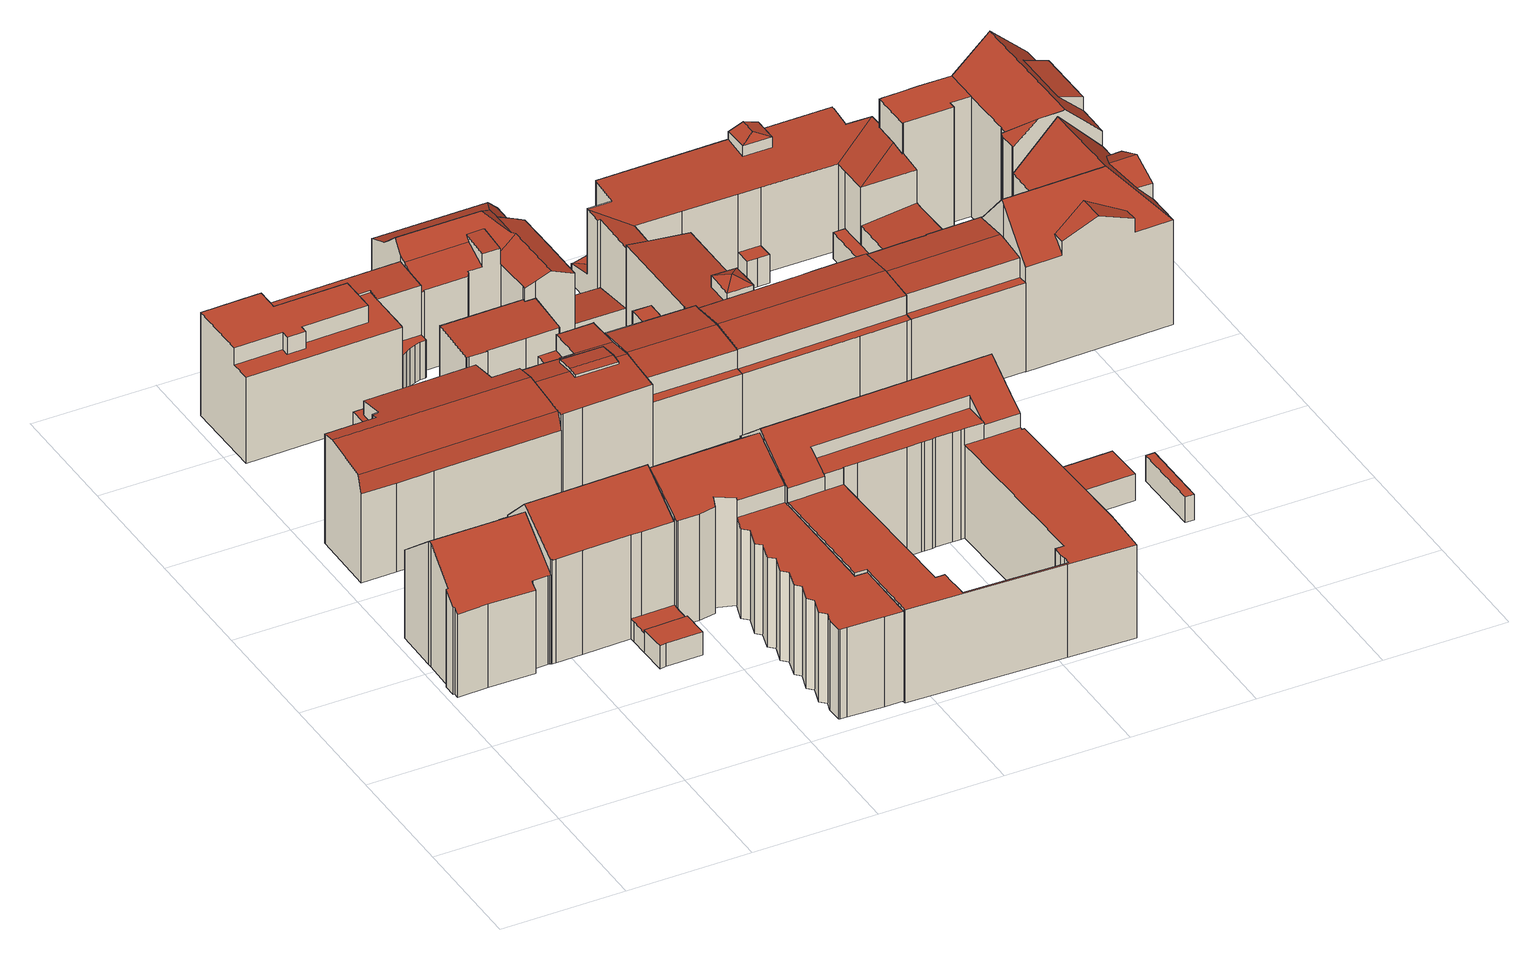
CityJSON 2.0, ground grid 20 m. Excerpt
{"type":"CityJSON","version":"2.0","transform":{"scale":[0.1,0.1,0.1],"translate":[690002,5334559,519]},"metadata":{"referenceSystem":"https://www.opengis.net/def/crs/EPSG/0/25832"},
"CityObjects":{
"building1":{"type":"Building","attributes":{"Gemeindeschluessel":"09162000","HoeheDach":"540.930","HoeheGrund":"519.649","Methode":"2000","NiedrigsteTraufeDesGebaeudes":"533.771","Geometrietyp2DReferenz":"3000","function":"31001_1000","roofType":"3100","measuredHeight":21.28,"storeysAboveGround":5},"geometry":[{"type":"MultiSurface","lod":"2","boundaries":[[[0,1,2,3]],[[4,5,6,7,8,9,10,11,12,13,2,1,14,15,16]],[[17,15,14,18]],[[19,20,21,22]],[[5,23,24,25,6]],[[26,27,28,29]],[[30,9,8,31]],[[4,32,23,5]],[[33,12,11,34]],[[6,25,35,21,20,28,27,7]],[[36,16,15,17]],[[37,35,25,24]],[[26,31,8,7,27]],[[34,11,10,38]],[[29,28,20,19]],[[38,10,9,30]],[[32,36,17,18,0,3,39,33,34,38,30,31,26,29,19,22,37,24,23]],[[3,2,13,39]],[[39,13,12,33]],[[22,21,35,37]],[[32,4,16,36]],[[18,14,1,0]]],"semantics":{"surfaces":[{"type":"WallSurface"},{"type":"RoofSurface"},{"type":"GroundSurface"}],"values":[0,1,0,0,0,0,0,0,0,1,0,0,0,0,0,0,2,0,0,0,0,0]}}]},
"building2":{"type":"Building","attributes":{"Gemeindeschluessel":"09162000","HoeheDach":"542.230","HoeheGrund":"519.504","Methode":"2000","NiedrigsteTraufeDesGebaeudes":"534.557","Geometrietyp2DReferenz":"3000","function":"31001_9998","roofType":"3100","measuredHeight":22.73,"storeysAboveGround":5},"geometry":[{"type":"MultiSurface","lod":"2","boundaries":[[[40,41,42,43]],[[44,45,46,47]],[[48,49,50,51,52,53,54]],[[55,56,57,58]],[[59,60,61,62]],[[53,63,64,65,57,56,66,67,61,60,68,54]],[[69,66,56,55]],[[70,71,50,49]],[[43,42,45,44]],[[72,73,74,75]],[[76,68,60,59]],[[77,67,66,69]],[[58,57,65,78]],[[47,46,73,72]],[[48,76,59,62,77,69,55,58,78,79,40,43,44,47,72,75,70,49]],[[48,54,68,76]],[[62,61,67,77]],[[40,79,64,63,80,81,41]],[[53,52,80,63]],[[78,65,64,79]],[[75,74,71,70]],[[50,71,74,73,46,45,42,41,81,51]],[[51,81,80,52]]],"semantics":{"surfaces":[{"type":"WallSurface"},{"type":"RoofSurface"},{"type":"GroundSurface"}],"values":[0,0,0,0,0,1,0,0,0,0,0,0,0,0,2,0,0,0,0,0,0,1,1]}}]},
"building3":{"type":"Building","attributes":{"name":"Berufsfachschulen","Gemeindeschluessel":"09162000","HoeheDach":"538.530","HoeheGrund":"519.577","Methode":"2000","NiedrigsteTraufeDesGebaeudes":"534.708","Geometrietyp2DReferenz":"3000","function":"31001_1000","roofType":"3100","measuredHeight":18.95,"storeysAboveGround":6},"geometry":[{"type":"MultiSurface","lod":"2","boundaries":[[[82,83,84,85]],[[86,87,88,89]],[[90,91,92,93,94,95]],[[96,97,98,99]],[[89,88,100,101]],[[102,103,104,105]],[[82,99,98,106,107,83]],[[108,109,95,94,100,88,87,104,103,110,84,83,107]],[[90,95,109,111]],[[101,100,94,93]],[[97,112,113,114,106,98]],[[114,108,107,106]],[[115,110,103,102]],[[116,105,104,87,86,117]],[[86,89,101,93,92,117]],[[118,113,112,119]],[[82,85,115,102,105,116,91,90,111,118,119,96,99]],[[118,111,109,108,114,113]],[[85,84,110,115]],[[116,117,92,91]],[[119,112,97,96]]],"semantics":{"surfaces":[{"type":"WallSurface"},{"type":"RoofSurface"},{"type":"GroundSurface"}],"values":[0,0,0,0,0,0,0,1,0,0,1,1,0,0,1,0,2,0,0,0,0]}}]},
"building4":{"type":"Building","attributes":{"Gemeindeschluessel":"09162000","HoeheDach":"523.549","HoeheGrund":"519.620","Methode":"2000","NiedrigsteTraufeDesGebaeudes":"522.950","Geometrietyp2DReferenz":"3000","function":"31001_2000","roofType":"1000","measuredHeight":3.93,"storeysAboveGround":1},"geometry":[{"type":"MultiSurface","lod":"2","boundaries":[[[120,121,122,123]],[[124,125,126,127,128]],[[122,121,129,130,125]],[[131,132,133,134]],[[135,129,121,120]],[[136,137,138,130,129,135]],[[126,125,130,138]],[[136,135,120,123,124,128,139,131,134]],[[139,140,132,131]],[[123,122,125,124]],[[127,126,138,137,133,132,140]],[[128,127,140,139]],[[134,133,137,136]]],"semantics":{"surfaces":[{"type":"WallSurface"},{"type":"RoofSurface"},{"type":"GroundSurface"}],"values":[0,0,1,0,0,0,0,2,0,0,1,0,0]}}]},
"building5":{"type":"Building","attributes":{"Gemeindeschluessel":"09162000","HoeheDach":"537.160","HoeheGrund":"519.582","Methode":"2000","NiedrigsteTraufeDesGebaeudes":"525.953","Geometrietyp2DReferenz":"3000","function":"31001_1000","roofType":"1000","measuredHeight":17.58,"storeysAboveGround":6},"geometry":[{"type":"MultiSurface","lod":"2","boundaries":[[[141,142,143,144,145,146]],[[147,148,149,150]],[[151,152,153,154]],[[155,156,157,158]],[[159,144,143,160,147,150,161,162,163,164,165,166,167,168]],[[169,160,143,142]],[[170,171,172,173,168]],[[174,175,176,177,178,179]],[[180,181,152,151]],[[182,183,184,185,186]],[[187,188,189,190]],[[191,192,193,189]],[[148,169,142,141,178,177,182,186,171,170,194,195,196,197,198,199,200,149]],[[197,164,163,198]],[[154,153,156,155]],[[196,165,164,197]],[[145,201,187,190,180,151,154,155,158,174,179,146]],[[185,184,192,191]],[[158,157,175,174]],[[170,168,167,194]],[[145,144,159,201]],[[200,161,150,149]],[[190,189,193,181,180]],[[201,202,188,187]],[[172,185,191,189,188,202,173]],[[177,176,183,182]],[[168,173,202,201,159]],[[179,178,141,146]],[[172,171,186,185]],[[198,163,162,199]],[[199,162,161,200]],[[148,147,160,169]],[[194,167,166,195]],[[175,157,156,153,152,181,193,192,184,183,176]],[[195,166,165,196]]],"semantics":{"surfaces":[{"type":"WallSurface"},{"type":"RoofSurface"},{"type":"GroundSurface"}],"values":[0,0,0,0,1,0,0,0,0,0,0,0,2,0,0,0,1,0,0,0,0,0,0,0,1,0,0,0,0,0,0,0,0,1,0]}}]},
"building6":{"type":"Building","attributes":{"Gemeindeschluessel":"09162000","HoeheDach":"542.130","HoeheGrund":"519.459","Methode":"2000","NiedrigsteTraufeDesGebaeudes":"534.770","Geometrietyp2DReferenz":"3000","function":"31001_1000","roofType":"1000","measuredHeight":22.67,"storeysAboveGround":5},"geometry":[{"type":"MultiSurface","lod":"2","boundaries":[[[203,204,205,206]],[[207,40,208,209]],[[210,211,212,213]],[[214,215,216,217,218,219]],[[219,218,220,221,222]],[[223,224,214,219,222,225]],[[226,227,228,229]],[[230,231,232,233]],[[234,235,236,237]],[[238,239,240,241]],[[242,243,244,245]],[[233,232,246,247]],[[248,249,216,215]],[[237,236,227,226]],[[79,250,251,252]],[[253,254,239,238]],[[255,256,257,206,205,258]],[[259,260,209,208]],[[213,212,261,262]],[[253,223,225,204,203,254]],[[263,264,260,259]],[[265,266,257,256]],[[267,268,269,270]],[[241,240,271,272]],[[245,244,273,274]],[[275,217,216,249,228,227,236,235,251,250]],[[274,273,276,277]],[[255,278,279,263,259,208,40,79,252,234,237,226,229,248,215,214,224,223,253,238,241,272,280,242,245,274,277,281,282,267,270,230,233,247,283,284,285,210,213,262,265,256]],[[281,286,287,282]],[[272,271,288,280]],[[278,289,290,279]],[[291,292,293,246,232,231,269,268,287,286,276,273,244,243,288,271,240,239,254,203,206,257,266,261,212,211]],[[229,228,249,248]],[[284,292,291,285]],[[264,263,279,290]],[[252,251,235,234]],[[247,246,293,283]],[[277,276,286,281]],[[282,287,268,267]],[[79,40,207,221,220,275,250]],[[255,258,289,278]],[[285,291,211,210]],[[270,269,231,230]],[[283,293,292,284]],[[262,261,266,265]],[[275,220,218,217]],[[264,290,289,258,205,204,225,222,221,207,209,260]],[[280,288,243,242]]],"semantics":{"surfaces":[{"type":"WallSurface"},{"type":"RoofSurface"},{"type":"GroundSurface"}],"values":[0,0,0,0,1,0,0,0,0,0,0,0,0,0,0,0,0,0,0,0,0,0,0,0,0,1,0,2,0,0,0,1,0,0,0,0,0,0,0,0,0,0,0,0,0,0,1,0]}}]},
"building7":{"type":"Building","attributes":{"Gemeindeschluessel":"09162000","HoeheDach":"538.735","HoeheGrund":"519.548","Methode":"2000","NiedrigsteTraufeDesGebaeudes":"534.580","Geometrietyp2DReferenz":"3000","function":"31001_1000","roofType":"3100","measuredHeight":19.19,"storeysAboveGround":6},"geometry":[{"type":"MultiSurface","lod":"2","boundaries":[[[294,295,296,297]],[[298,299,300,301]],[[294,302,303,304,295]],[[305,306,307,308,309,310]],[[311,312,313,314]],[[315,316,317,318,319,320]],[[321,310,309,322,323,324]],[[325,321,324,326]],[[300,314,313,327,328,301]],[[329,330,331,332]],[[333,334,317,316]],[[334,333,335,336,337,338]],[[320,319,337,336]],[[300,299,339,302,294,297,340,341,342,306,305,325,326,329,332,311,314]],[[299,298,343,339]],[[297,296,344,340]],[[298,301,328,335,333,316,315,304,303,343]],[[342,345,307,306]],[[341,346,345,342]],[[309,308,347,322]],[[338,337,319,318]],[[327,313,312,331,330,348,347]],[[329,326,324,323,348,330]],[[322,347,348,323]],[[332,331,312,311]],[[305,310,321,325]],[[334,338,318,317]],[[304,315,320,336,335,328,327,347,308,307,345,346,344,296,295]],[[340,344,346,341]],[[339,343,303,302]]],"semantics":{"surfaces":[{"type":"WallSurface"},{"type":"RoofSurface"},{"type":"GroundSurface"}],"values":[0,0,0,0,0,0,1,0,0,0,0,0,0,2,0,0,1,0,0,0,1,1,0,0,0,0,1,1,0,0]}}]},
"building8":{"type":"Building","attributes":{"Gemeindeschluessel":"09162000","HoeheDach":"531.049","HoeheGrund":"519.715","Methode":"2000","NiedrigsteTraufeDesGebaeudes":"530.275","Geometrietyp2DReferenz":"3000","function":"31001_1000","roofType":"1000","measuredHeight":11.33,"storeysAboveGround":3},"geometry":[{"type":"MultiSurface","lod":"2","boundaries":[[[349,350,351,352]],[[353,354,355,356]],[[357,358,359,360]],[[361,362,350,349]],[[363,364,365,366]],[[366,365,358,357]],[[367,361,349,352,368,369,370,363,366,357,360,353,356,371]],[[371,372,373,367]],[[369,374,375,370]],[[356,355,372,371]],[[370,375,364,363]],[[360,359,354,353]],[[362,361,367,373]],[[352,351,376,368]],[[362,373,372,355,354,359,358,365,364,375,374,376,351,350]],[[368,376,374,369]]],"semantics":{"surfaces":[{"type":"WallSurface"},{"type":"GroundSurface"},{"type":"RoofSurface"}],"values":[0,0,0,0,0,0,1,0,0,0,0,0,0,0,2,0]}}]},
"building9":{"type":"Building","attributes":{"Gemeindeschluessel":"09162000","HoeheDach":"522.305","HoeheGrund":"519.637","Methode":"9999","NiedrigsteTraufeDesGebaeudes":"521.932","Geometrietyp2DReferenz":"3000","function":"31001_2463","roofType":"9999","measuredHeight":2.67},"geometry":[{"type":"MultiSurface","lod":"2","boundaries":[[[377,378,379,380]],[[380,381,382,377]],[[378,383,384,379]],[[377,382,383,378]],[[381,384,383,382]],[[379,384,381,380]]],"semantics":{"surfaces":[{"type":"GroundSurface"},{"type":"WallSurface"},{"type":"RoofSurface"}],"values":[0,1,1,1,2,1]}}]},
"building10":{"type":"Building","attributes":{"Gemeindeschluessel":"09162000","HoeheDach":"538.001","HoeheGrund":"519.587","Methode":"2000","NiedrigsteTraufeDesGebaeudes":"531.824","Geometrietyp2DReferenz":"3000","function":"31001_2000","roofType":"3100","measuredHeight":18.41,"storeysAboveGround":4},"geometry":[{"type":"MultiSurface","lod":"2","boundaries":[[[385,386,387]],[[388,389,390,391,392]],[[393,394,395,396,397]],[[398,399,400,401]],[[393,397,399,398]],[[402,403,404,170]],[[404,403,405,406,407,408,409,410,411]],[[412,413,400,399,397,396,414,415]],[[416,417,418,419]],[[420,406,405,421]],[[416,388,392,387,386,417]],[[422,423,395,394]],[[424,425,423,422]],[[421,405,403,402]],[[426,427,428,429]],[[430,431,390,389]],[[432,391,390,431,433]],[[411,410,429,428,415,414,434,435,436,437]],[[428,427,412,415]],[[438,439,413,412,427,426,409,408]],[[438,408,407,440]],[[430,171,437,436,433,431]],[[419,418,425,424]],[[401,400,413,439]],[[434,385,432,435]],[[171,170,404,411,437]],[[435,432,433,436]],[[426,429,410,409]],[[440,407,406,420]],[[393,398,401,439,438,440,420,421,402,170,171,430,389,388,416,419,424,422,394]],[[385,387,392,391,432]],[[434,414,396,395,423,425,418,417,386,385]]],"semantics":{"surfaces":[{"type":"WallSurface"},{"type":"RoofSurface"},{"type":"GroundSurface"}],"values":[0,0,0,0,0,0,1,1,0,0,0,0,0,0,1,0,1,1,0,0,0,0,0,0,1,0,1,0,0,2,1,1]}}]},
"building11":{"type":"Building","attributes":{"Gemeindeschluessel":"09162000","HoeheDach":"538.330","HoeheGrund":"519.532","Methode":"2000","NiedrigsteTraufeDesGebaeudes":"534.500","Geometrietyp2DReferenz":"3000","function":"31001_1000","roofType":"3100","measuredHeight":18.8,"storeysAboveGround":6},"geometry":[{"type":"MultiSurface","lod":"2","boundaries":[[[441,442,443,444,445,446,447,448]],[[449,314,450,451,452,453,454,455]],[[456,449,455,443,442,457]],[[447,446,452,451]],[[458,459,460,300]],[[314,300,460,461,462,463,441,448,450]],[[443,455,454,444]],[[454,453,445,444]],[[464,465,462,461]],[[445,453,452,446]],[[458,456,457,466,465,464,459]],[[465,466,463,462]],[[456,458,300,314,449]],[[459,464,461,460]],[[441,463,466,457,442]],[[447,451,450,448]]],"semantics":{"surfaces":[{"type":"WallSurface"},{"type":"RoofSurface"},{"type":"GroundSurface"}],"values":[0,0,0,0,0,0,1,0,0,1,0,1,2,1,1,1]}}]},
"building12":{"type":"Building","attributes":{"Gemeindeschluessel":"09162000","HoeheDach":"542.940","HoeheGrund":"519.407","Methode":"2000","NiedrigsteTraufeDesGebaeudes":"535.190","Geometrietyp2DReferenz":"3000","function":"31001_1000","roofType":"1000","measuredHeight":23.53,"storeysAboveGround":7},"geometry":[{"type":"MultiSurface","lod":"2","boundaries":[[[467,468,469,470]],[[471,472,473,474]],[[475,476,477,478,479,480,481,482,483,484]],[[485,486,487,488]],[[489,490,491,492]],[[493,494,495,496]],[[497,498,499,500]],[[501,502,503,504,505,506,507]],[[508,509,510,511]],[[512,513,514,515]],[[516,517,518,519]],[[520,521,522,523]],[[488,487,524,525]],[[526,527,528]],[[529,530,531,532]],[[511,510,533,534,535]],[[536,537,538,539]],[[470,469,540,541]],[[542,543,544,545]],[[503,546,547,499,498,514,513,548,549,518,517,508,511,535,550,551,552,522,521,553,554,555,544,543,556,557,504]],[[519,518,549,558]],[[559,554,553,560]],[[561,535,534,562,563]],[[492,491,564,565]],[[558,549,548,566]],[[567,568,569,570,538,537,571,572,540,469,468,562,534,533,526,528,573]],[[565,564,574,575]],[[576,577,578,579]],[[580,479,478,477,476,486,473,472,581,495,494]],[[568,567,582,557]],[[539,538,570,583]],[[528,527,584,573]],[[560,553,521,520]],[[585,547,546,586]],[[587,555,554,559]],[[579,578,588,589]],[[566,512,515,497,500,585,586,502,501,507,484,483,482,481,480,590,591,529,532,576,579,589,489,492,565,575,592,593,594,595,471,474,485,488,525,596,516,519,558],[561,563,467,470,541,597,598,536,539,583,599,542,545,587,559,560,520,523,600,601,602]],[[595,581,472,471]],[[541,540,572,597]],[[563,562,468,467]],[[474,473,486,485]],[[506,505,582,567,584,527,526,510,509,524,487,486,476,475]],[[591,590,580,494,493,530,529]],[[595,594,593,603,496,495,581]],[[500,499,547,585]],[[566,548,513,512]],[[573,584,567]],[[515,514,498,497]],[[569,556,543,542,599,583,570]],[[586,546,503,502]],[[557,582,505,504]],[[532,531,577,576]],[[602,550,535,561]],[[509,508,517,516,596,525,524]],[[592,604,603,593]],[[598,571,537,536]],[[575,574,604,592]],[[556,569,568,557]],[[523,522,552,600]],[[597,572,571,598]],[[600,552,551,601]],[[601,551,550,602]],[[526,533,510]],[[480,479,580,590]],[[589,588,490,489]],[[545,544,555,587]],[[507,506,475,484]],[[493,496,603,604,574,564,491,490,588,578,577,531,530]]],"semantics":{"surfaces":[{"type":"WallSurface"},{"type":"RoofSurface"},{"type":"GroundSurface"}],"values":[0,0,0,0,0,0,0,0,0,0,0,0,0,0,0,0,0,0,0,1,0,0,0,0,0,1,0,0,1,0,0,0,0,0,0,0,2,0,0,0,0,1,0,0,0,0,0,0,0,0,0,0,0,0,0,0,0,0,0,0,0,0,0,0,0,0,0,1]}}]},
"building13":{"type":"Building","attributes":{"Gemeindeschluessel":"09162000","HoeheDach":"524.379","HoeheGrund":"519.844","Methode":"1000","NiedrigsteTraufeDesGebaeudes":"523.122","Geometrietyp2DReferenz":"3000","function":"31001_9998","roofType":"1000","measuredHeight":4.54,"storeysAboveGround":1},"geometry":[{"type":"MultiSurface","lod":"2","boundaries":[[[605,606,607,608,609]],[[610,611,612,613]],[[614,615,611,610]],[[605,609,612,611,615]],[[614,610,613,608,607,606]],[[606,605,615,614]],[[613,612,609,608]]],"semantics":{"surfaces":[{"type":"WallSurface"},{"type":"RoofSurface"},{"type":"GroundSurface"}],"values":[0,0,0,1,2,0,0]}}]},
"building14":{"type":"Building","attributes":{"Gemeindeschluessel":"09162000","HoeheDach":"537.430","HoeheGrund":"519.722","Methode":"2000","NiedrigsteTraufeDesGebaeudes":"533.897","Geometrietyp2DReferenz":"3000","function":"31001_2000","roofType":"1000","measuredHeight":17.71,"storeysAboveGround":4},"geometry":[{"type":"MultiSurface","lod":"2","boundaries":[[[616,617,618]],[[619,620,621,616,622,623]],[[624,625,626,627,628,629,620,619]],[[622,616,618,630]],[[631,632,633]],[[620,629,634,635,636,621]],[[637,638,636,635]],[[625,624,639,633,632,640]],[[616,621,636,617]],[[617,636,638]],[[628,641,634,629]],[[642,641,628,627,626]],[[623,643,639,624,619]],[[630,618,638,637]],[[640,632,631,643,623,622,630,637,635,634,641,642]],[[617,638,618]],[[643,631,633,639]],[[640,642,626,625]]],"semantics":{"surfaces":[{"type":"RoofSurface"},{"type":"WallSurface"},{"type":"GroundSurface"}],"values":[0,1,2,1,1,1,1,1,0,0,1,1,1,1,0,0,0,1]}}]},
"building15":{"type":"Building","attributes":{"Gemeindeschluessel":"09162000","HoeheDach":"538.367","HoeheGrund":"519.403","Methode":"2000","NiedrigsteTraufeDesGebaeudes":"534.500","Geometrietyp2DReferenz":"3000","function":"31001_2000","roofType":"3100","measuredHeight":18.96,"storeysAboveGround":5},"geometry":[{"type":"MultiSurface","lod":"2","boundaries":[[[644,645,646,647,648,649,650]],[[459,651,652,653,654,655]],[[656,651,459,657]],[[658,650,649,659]],[[660,661,658,659,662,663,664,665,656,657]],[[654,666,667,655]],[[667,666,646,645]],[[664,653,652,665]],[[664,663,647,646,666,654,653]],[[659,649,648,662]],[[644,650,658,661,660]],[[660,657,459,655,667,645,644]],[[662,648,647,663]],[[665,652,651,656]]],"semantics":{"surfaces":[{"type":"RoofSurface"},{"type":"WallSurface"},{"type":"GroundSurface"}],"values":[0,0,1,1,2,1,0,1,1,1,1,1,1,1]}}]},
"building16":{"type":"Building","attributes":{"Gemeindeschluessel":"09162000","HoeheDach":"524.150","HoeheGrund":"519.620","Methode":"1000","NiedrigsteTraufeDesGebaeudes":"524.150","Geometrietyp2DReferenz":"3000","function":"31001_9998","roofType":"1000","measuredHeight":4.53,"storeysAboveGround":1},"geometry":[{"type":"MultiSurface","lod":"2","boundaries":[[[668,669,670,671]],[[672,668,671,673]],[[673,674,675,672]],[[674,670,669,675]],[[672,675,669,668]],[[671,670,674,673]]],"semantics":{"surfaces":[{"type":"WallSurface"},{"type":"GroundSurface"},{"type":"RoofSurface"}],"values":[0,1,0,2,0,0]}}]},
"building17":{"type":"Building","attributes":{"Gemeindeschluessel":"09162000","HoeheDach":"537.620","HoeheGrund":"519.232","Methode":"2000","NiedrigsteTraufeDesGebaeudes":"522.593","Geometrietyp2DReferenz":"3000","function":"31001_2000","roofType":"3200","measuredHeight":18.39,"storeysAboveGround":4},"geometry":[{"type":"MultiSurface","lod":"2","boundaries":[[[676,677,678,679,680,681]],[[682,683,684,685]],[[686,687,680,679]],[[685,684,688,689]],[[690,691,692,687,686,693]],[[694,695,696,697,698,688,684,683]],[[699,700,701,702,703,704,705,706]],[[707,698,697,708]],[[709,710,711,712]],[[713,708,697,714,705,704]],[[712,711,715,716]],[[717,718,719]],[[720,700,699,721]],[[722,723,678,677]],[[724,725,726,727]],[[717,728,729,718]],[[730,731,732,701,700]],[[733,734,735,720,721,736,691,690,722,677,676,737,738,739,740,741,742,743,744,745,746,747,748,749,750,724,727,751,752,682,685,689,707,708,713,753,754]],[[747,755,756,748]],[[753,703,702,754]],[[746,745,757,758,759,760,755,747]],[[761,710,762,763]],[[689,688,698,707]],[[716,715,763,762,764,725,724,750,765]],[[696,766,714,697]],[[695,767,766,696]],[[678,723,693,686,679]],[[738,737,768,769]],[[733,732,731,734]],[[760,717,719,756,755]],[[711,761,763,715]],[[742,770,771,743]],[[737,676,681,768]],[[760,759,728,717]],[[694,683,682,752,751]],[[734,731,730,735]],[[735,730,700,720]],[[690,693,723,722]],[[741,772,770,742]],[[710,761,711]],[[721,699,706,736]],[[768,681,680,687,692,706,705,714,766,767,726,725,764,709,712,716,765,729,728,759,758,773,769]],[[749,748,756,719,718,729]],[[751,727,726,767,695,694]],[[736,706,692,691]],[[749,729,765,750]],[[739,738,769,773,774]],[[733,754,702,701,732]],[[764,762,710,709]],[[771,757,745,744,743]],[[771,770,772,774,773,758,757]],[[713,704,703,753]],[[774,772,741,740,739]]],"semantics":{"surfaces":[{"type":"WallSurface"},{"type":"RoofSurface"},{"type":"GroundSurface"}],"values":[0,0,0,0,0,1,1,0,0,0,0,1,0,0,0,0,1,2,0,0,0,1,0,0,0,0,1,0,0,1,1,0,0,0,0,0,0,0,0,1,0,1,0,0,0,0,0,0,0,0,1,0,0]}}]},
"building18":{"type":"Building","attributes":{"Gemeindeschluessel":"09162000","HoeheDach":"523.950","HoeheGrund":"519.590","Methode":"2000","NiedrigsteTraufeDesGebaeudes":"523.950","Geometrietyp2DReferenz":"3000","function":"31001_9998","roofType":"1000","measuredHeight":4.36,"storeysAboveGround":1},"geometry":[{"type":"MultiSurface","lod":"2","boundaries":[[[775,776,777,778]],[[775,778,779,780]],[[778,777,781,779]],[[779,781,782,780]],[[782,781,777,776]],[[780,782,776,775]]],"semantics":{"surfaces":[{"type":"WallSurface"},{"type":"GroundSurface"},{"type":"RoofSurface"}],"values":[0,1,0,0,2,0]}}]},
"building19":{"type":"Building","attributes":{"Gemeindeschluessel":"09162000","HoeheDach":"538.340","HoeheGrund":"519.430","Methode":"2000","NiedrigsteTraufeDesGebaeudes":"527.437","Geometrietyp2DReferenz":"3000","function":"31001_2000","roofType":"3100","measuredHeight":18.91,"storeysAboveGround":5},"geometry":[{"type":"MultiSurface","lod":"2","boundaries":[[[783,784,653,664]],[[785,786,787,788]],[[789,790,791,792,793]],[[794,795,783,664,663,796,797,798,799,785,788,800,801,802,803,804,805,806]],[[799,798,807,808,809,810]],[[800,811,812,801]],[[799,810,786,785]],[[796,813,814,797]],[[663,815,813,796]],[[788,787,811,800]],[[805,816,817,806]],[[797,814,807,798]],[[818,790,789,819]],[[801,812,820,802]],[[794,806,817,821,822,823]],[[653,784,818,819]],[[663,664,653,819,789,793,815]],[[803,824,825,804]],[[793,792,823,822,808,807,814,813,815]],[[783,795,791,790,818,784]],[[804,825,816,805]],[[795,794,823,792,791]],[[809,808,822,821]],[[802,820,824,803]],[[810,809,821,817,816,825,824,820,812,811,787,786]]],"semantics":{"surfaces":[{"type":"WallSurface"},{"type":"RoofSurface"},{"type":"GroundSurface"}],"values":[0,0,1,2,0,0,0,0,0,0,0,0,0,0,0,1,0,0,1,0,0,0,0,0,1]}}]},
"building20":{"type":"Building","attributes":{"Gemeindeschluessel":"09162000","HoeheDach":"524.169","HoeheGrund":"519.739","Methode":"1000","NiedrigsteTraufeDesGebaeudes":"524.169","Geometrietyp2DReferenz":"3000","function":"51009_1610","roofType":"1000","measuredHeight":4.43},"geometry":[{"type":"MultiSurface","lod":"2","boundaries":[[[826,827,828,829]],[[830,831,832,833]],[[834,835,830,833,826,829]],[[833,832,827,826]],[[829,828,836,834]],[[828,827,832,831,837,836]],[[835,837,831,830]],[[834,836,837,835]]],"semantics":{"surfaces":[{"type":"WallSurface"},{"type":"GroundSurface"},{"type":"RoofSurface"}],"values":[0,0,1,0,0,2,0,0]}}]},
"building21":{"type":"Building","attributes":{"Gemeindeschluessel":"09162000","HoeheDach":"524.218","HoeheGrund":"519.460","Methode":"2000","NiedrigsteTraufeDesGebaeudes":"522.946","Geometrietyp2DReferenz":"3000","function":"31001_2000","roofType":"2100","measuredHeight":4.76,"storeysAboveGround":1},"geometry":[{"type":"MultiSurface","lod":"2","boundaries":[[[838,839,840,841,842,843,844]],[[845,846,847,848,849,850,851]],[[847,842,841,848]],[[849,840,839,850]],[[845,844,843,846]],[[848,841,840,849]],[[850,839,838,851]],[[851,838,844,845]],[[846,843,842,847]]],"semantics":{"surfaces":[{"type":"RoofSurface"},{"type":"GroundSurface"},{"type":"WallSurface"}],"values":[0,1,2,2,2,2,2,2,2]}}]},
"building22":{"type":"Building","attributes":{"Gemeindeschluessel":"09162000","HoeheDach":"524.232","HoeheGrund":"519.393","Methode":"2000","NiedrigsteTraufeDesGebaeudes":"522.962","Geometrietyp2DReferenz":"3000","function":"31001_2523","roofType":"2100","measuredHeight":4.84,"storeysAboveGround":1},"geometry":[{"type":"MultiSurface","lod":"2","boundaries":[[[800,852,853,801]],[[853,854,844,801]],[[844,854,855,856]],[[801,844,856,800]],[[800,856,855,852]],[[852,855,854,853]]],"semantics":{"surfaces":[{"type":"GroundSurface"},{"type":"WallSurface"},{"type":"RoofSurface"}],"values":[0,1,2,1,1,1]}}]},
"building23":{"type":"Building","attributes":{"Gemeindeschluessel":"09162000","HoeheDach":"544.650","HoeheGrund":"519.338","Methode":"2000","NiedrigsteTraufeDesGebaeudes":"537.054","Geometrietyp2DReferenz":"3000","function":"31001_3000","roofType":"9999","measuredHeight":25.31,"storeysAboveGround":6},"geometry":[{"type":"MultiSurface","lod":"2","boundaries":[[[857,858,859,860]],[[861,862,863,864]],[[865,866,867,868,869]],[[870,871,872]],[[873,874,875,876]],[[877,823,862,861]],[[878,879,880,863,862,823,881,882,883]],[[884,860,859,885,886]],[[882,887,870,872,869,868,888,889,886,885]],[[877,890,891,881,823]],[[874,892,893,875]],[[868,867,888]],[[894,887,895,892,874,873,896,897,898]],[[896,873,876]],[[872,871,865,869]],[[898,897,891,890]],[[864,863,880,899]],[[858,883,882,885,859]],[[887,894,884,886,889,866,865,871,870]],[[881,891,897,896,876,875,893,895,887,882]],[[893,892,895]],[[878,900,901,879]],[[858,857,900,878,883]],[[899,880,879,901]],[[877,861,864,899,901,900,857,860,884,894,898,890]],[[888,867,866,889]]],"semantics":{"surfaces":[{"type":"WallSurface"},{"type":"RoofSurface"},{"type":"GroundSurface"}],"values":[0,0,1,0,1,0,1,0,1,0,1,0,0,0,1,0,0,1,0,1,0,0,0,0,2,0]}}]},
"building24":{"type":"Building","attributes":{"Gemeindeschluessel":"09162000","HoeheDach":"521.936","HoeheGrund":"519.145","Methode":"2000","NiedrigsteTraufeDesGebaeudes":"521.351","Geometrietyp2DReferenz":"3000","function":"31001_2000","roofType":"2100","measuredHeight":2.79,"storeysAboveGround":1},"geometry":[{"type":"MultiSurface","lod":"2","boundaries":[[[902,903,904,905,906,907,908,909,910,911,912,913]],[[914,906,905,915]],[[916,902,913,917]],[[918,908,907,919]],[[920,912,911,921]],[[917,920,921,922,923,918,919,914,915,924,925,916]],[[923,909,908,918]],[[921,911,910,922]],[[925,903,902,916]],[[915,905,904,924]],[[924,904,903,925]],[[922,910,909,923]],[[919,907,906,914]],[[917,913,912,920]]],"semantics":{"surfaces":[{"type":"RoofSurface"},{"type":"WallSurface"},{"type":"GroundSurface"}],"values":[0,1,1,1,1,2,1,1,1,1,1,1,1,1]}}]},
"building25":{"type":"Building","attributes":{"Gemeindeschluessel":"09162000","HoeheDach":"545.290","HoeheGrund":"519.167","Methode":"2000","NiedrigsteTraufeDesGebaeudes":"522.093","Geometrietyp2DReferenz":"3000","function":"31001_3000","roofType":"3100","measuredHeight":26.12,"storeysAboveGround":7},"geometry":[{"type":"MultiSurface","lod":"2","boundaries":[[[926,927,928,929,930,931]],[[932,933,934,935]],[[936,937,938,939]],[[940,941,942,943]],[[936,944,945,937]],[[929,946,941,940,930]],[[753,947,948,713]],[[949,934,933,950,951,952,953,954,955,956]],[[733,957,958,754]],[[959,960,955,954,961,962,951,950]],[[953,961,954]],[[963,964,965,966]],[[951,962,952]],[[734,967,957,733]],[[958,957,967,938,937,945,968,969,970,948,947]],[[939,938,967,734]],[[713,948,970,971]],[[754,958,947,753]],[[972,969,968,973]],[[974,975,945,944]],[[976,977,978,979]],[[980,981,928,927]],[[982,983,977,976]],[[984,973,968,985]],[[984,985,986,987]],[[978,977,983,988,989,965,964]],[[979,978,964,963]],[[960,987,986,956,955]],[[971,970,969,972]],[[949,956,986,985,968,945,975,942,941,946,990]],[[935,934,949,990,988,983,982]],[[959,950,933,932]],[[980,966,965,989,981]],[[929,928,981,989,988,990,946]],[[930,940,943,931]],[[974,926,931,943,942,975]],[[952,962,961,953]],[[980,927,926,974,944,936,939,734,733,754,753,713,971,972,973,984,987,960,959,932,935,982,976,979,963,966]]],"semantics":{"surfaces":[{"type":"WallSurface"},{"type":"RoofSurface"},{"type":"GroundSurface"}],"values":[0,0,0,0,0,0,0,1,0,0,0,0,0,0,1,0,0,0,0,0,0,0,0,0,0,1,0,0,0,1,0,0,0,1,1,0,1,2]}}]}
},
"vertices":[
[135,322,6],[135,322,148],[60,323,149],[60,323,6],[163,334,157],[165,334,157],[164,409,219],[13,409,219],[13,405,217],[12,352,173],[9,352,173],[9,331,155],[11,331,155],[11,322,148],[134,333,157],[136,333,157],[160,334,157],[136,333,6],[134,333,6],[70,487,6],[70,487,155],[132,488,155],[132,488,6],[165,334,6],[163,488,6],[163,488,154],[13,414,6],[13,414,215],[14,485,156],[14,485,6],[12,352,6],[13,405,6],[163,334,6],[11,331,6],[9,331,6],[157,488,154],[160,334,6],[157,488,6],[9,352,6],[11,322,6],
[362,337,5],[362,337,182],[310,336,182],[310,336,5],[293,336,5],[293,336,182],[216,334,182],[216,334,5],[163,488,5],[165,334,5],[165,334,183],[164,410,232],[164,460,182],[164,460,159],[163,488,156],[282,492,5],[282,492,156],[282,491,156],[282,491,5],[214,490,5],[214,490,156],[218,490,156],[218,490,5],[361,464,159],[361,493,156],[356,493,156],[242,492,156],[242,490,156],[166,489,156],[242,492,5],[167,334,5],[167,334,183],[172,333,5],[172,333,182],[167,333,182],[167,333,5],[166,489,5],[242,490,5],[356,493,5],[361,493,5],[361,464,182],[361,414,232],
[24,742,6],[24,742,192],[24,743,192],[24,743,6],[106,755,161],[106,755,191],[116,756,191],[116,756,161],[296,757,6],[295,815,6],[295,815,161],[295,802,161],[295,802,185],[296,757,191],[79,633,6],[79,633,157],[23,632,158],[23,632,6],[115,798,185],[115,798,161],[107,745,6],[107,745,192],[106,753,191],[106,753,6],[23,641,185],[24,721,195],[342,727,195],[341,758,191],[64,744,192],[341,758,6],[140,634,158],[343,638,158],[343,648,185],[64,744,6],[105,811,6],[105,811,161],[343,638,6],[140,634,6],
[304,252,6],[304,252,45],[294,251,45],[294,251,6],[293,296,6],[293,296,45],[293,296,40],[293,326,40],[293,326,6],[363,253,45],[362,298,45],[310,336,6],[310,336,40],[362,337,40],[362,337,6],[363,253,6],[362,331,6],[362,331,40],[362,298,40],[293,336,6],[293,336,40],
[268,971,6],[271,981,6],[271,981,70],[269,975,70],[269,975,153],[268,971,153],[279,999,70],[279,999,6],[285,1007,6],[285,1007,70],[125,1002,153],[125,1002,182],[125,989,182],[125,989,153],[95,989,153],[95,989,182],[95,1002,182],[95,1002,153],[269,1047,70],[274,990,70],[292,1014,70],[301,1020,70],[309,1025,70],[319,1029,70],[328,1032,70],[338,1033,70],[339,1033,70],[339,1048,70],[274,990,6],[339,1048,6],[337,1106,6],[337,1106,160],[339,1048,154],[18,1001,153],[18,1001,182],[17,1100,182],[17,1100,6],[18,966,6],[18,966,153],[232,1004,153],[232,1004,182],[106,1102,6],[106,1102,182],[114,1102,182],[114,1102,160],[114,1102,6],[269,1068,153],[269,1068,156],[232,1067,156],[232,1067,153],[114,1065,156],[114,1065,182],[232,1067,182],[339,1033,6],[338,1033,6],[328,1032,6],[319,1029,6],[309,1025,6],[301,1020,6],[292,1014,6],[269,1047,153],[269,1047,154],
[537,336,158],[537,336,187],[461,335,187],[461,335,158],[362,337,190],[362,331,5],[362,331,186],[452,229,5],[452,229,158],[461,258,158],[461,258,5],[537,464,5],[536,497,5],[536,497,158],[537,467,158],[537,467,187],[537,464,189],[361,462,187],[361,406,231],[537,410,231],[537,398,5],[537,415,5],[537,398,224],[432,495,5],[432,495,158],[465,495,158],[465,495,5],[453,114,5],[453,114,158],[462,143,158],[462,143,5],[403,493,5],[403,493,158],[412,494,158],[412,494,5],[539,131,5],[539,131,158],[559,131,158],[559,131,5],[528,23,5],[528,23,158],[471,25,158],[471,25,5],[454,152,158],[454,152,5],[501,496,5],[501,496,158],[361,493,158],[363,493,158],[363,493,5],[538,327,5],[538,327,158],[462,338,5],[452,308,5],[452,308,158],[462,338,189],[365,331,5],[365,331,186],[452,266,158],[452,266,5],[399,331,5],[399,331,186],[462,298,5],[462,298,158],[453,76,5],[453,76,158],[462,105,158],[462,105,5],[559,38,158],[559,38,5],[460,25,158],[460,25,5],[361,462,158],[458,26,158],[458,26,5],[430,348,5],[426,335,5],[559,22,5],[457,52,5],[462,67,5],[462,182,5],[453,191,5],[462,220,5],[457,52,158],[462,67,158],[559,22,158],[430,348,195],[426,335,187],[462,220,158],[453,191,158],[462,182,158],
[341,758,5],[341,758,186],[342,759,186],[342,759,5],[378,639,185],[378,639,5],[490,642,5],[490,642,186],[343,638,5],[343,638,185],[342,717,192],[405,772,5],[406,759,5],[406,759,186],[406,760,186],[406,760,156],[405,772,156],[490,818,5],[490,818,183],[490,817,183],[490,817,5],[399,717,192],[399,702,191],[399,702,195],[399,717,197],[399,748,193],[399,748,188],[401,772,156],[429,760,156],[430,817,156],[401,816,156],[401,772,5],[401,816,5],[490,760,186],[490,717,192],[437,817,5],[437,817,183],[489,818,183],[489,818,5],[468,702,191],[468,702,195],[468,717,192],[468,748,188],[468,748,193],[468,717,197],[346,638,5],[344,759,5],[345,759,5],[376,760,5],[346,638,185],[344,759,186],[376,760,186],[345,759,186],[429,760,186],[430,817,183],
[488,918,7],[488,918,113],[436,917,113],[436,917,7],[342,992,7],[342,992,120],[472,994,120],[472,994,7],[340,915,7],[340,915,113],[339,992,120],[339,992,7],[490,918,7],[490,918,113],[341,914,7],[341,914,113],[341,915,113],[341,915,7],[489,989,7],[373,916,7],[373,914,7],[344,914,7],[472,989,7],[472,989,120],[489,989,120],[373,914,113],[344,914,113],[373,916,113],
[436,917,6],[488,918,6],[489,818,6],[437,817,6],[437,817,29],[436,917,29],[488,918,33],[489,818,33],
[507,1138,161],[540,1139,146],[540,1139,128],[539,1198,6],[340,1196,6],[340,1196,143],[524,1198,143],[539,1198,129],[489,989,6],[552,990,6],[552,990,141],[514,989,158],[489,989,148],[472,989,6],[472,989,142],[472,994,142],[472,994,6],[344,1048,6],[344,1048,142],[339,1048,142],[344,1049,143],[415,1050,143],[418,1055,145],[418,1058,146],[441,1058,146],[441,1098,164],[338,1097,164],[470,1059,141],[471,1059,141],[513,1093,158],[470,1075,141],[540,1138,6],[540,1138,146],[551,1138,141],[551,1138,6],[415,1050,6],[344,1049,6],[552,991,6],[552,991,141],[552,1070,6],[552,1070,141],[441,1058,168],[470,1059,168],[470,1107,172],[441,1106,172],[339,1196,6],[339,1196,143],[506,1157,161],[338,1156,161],[507,1095,161],[475,1124,190],[338,1123,190],[337,1106,173],[418,1058,6],[471,1059,6],[418,1055,6],
[490,784,186],[634,784,186],[634,784,158],[582,784,158],[582,784,182],[552,784,182],[552,784,158],[490,784,158],[635,820,5],[490,817,158],[552,819,158],[552,819,182],[582,819,182],[582,819,158],[635,820,158],[633,773,5],[633,773,188],[634,645,5],[634,645,155],[490,642,155],[490,659,155],[490,659,187],[490,719,193],[634,660,155],[634,660,187],[634,720,193],
[802,335,4],[802,335,191],[776,335,191],[776,335,4],[909,435,4],[909,435,225],[909,420,237],[909,420,4],[537,398,232],[537,409,239],[537,411,237],[537,415,234],[537,464,193],[537,464,4],[537,415,4],[537,411,4],[537,409,4],[537,398,4],[909,418,4],[909,418,239],[910,363,204],[910,363,4],[767,503,4],[767,503,162],[785,503,162],[785,503,4],[537,469,162],[537,469,189],[908,478,189],[908,478,162],[559,22,4],[559,22,163],[559,38,163],[559,38,4],[537,327,4],[538,327,4],[538,327,163],[537,327,163],[537,327,187],[537,329,188],[537,329,4],[911,337,163],[911,337,187],[853,335,187],[853,335,163],[812,10,4],[812,10,163],[559,18,163],[559,18,4],[911,332,4],[911,332,163],[915,332,163],[915,332,4],[816,13,4],[816,13,163],[816,26,163],[816,26,4],[911,338,188],[911,338,4],[853,341,191],[852,376,213],[852,376,191],[536,497,4],[536,497,162],[550,498,162],[550,498,4],[853,335,191],[822,335,191],[822,335,163],[729,333,4],[729,333,191],[650,331,191],[650,331,4],[771,334,191],[771,334,4],[634,69,4],[634,69,163],[649,69,163],[649,69,4],[539,131,163],[559,131,163],[920,6,163],[922,85,163],[829,52,163],[815,52,163],[815,35,163],[650,18,163],[650,38,163],[649,48,163],[627,330,163],[597,329,163],[922,85,4],[650,38,4],[650,18,4],[822,335,4],[816,335,191],[816,335,4],[879,505,162],[879,505,4],[920,6,4],[597,335,191],[597,329,191],[627,330,191],[627,331,191],[752,334,191],[758,334,191],[596,369,191],[890,505,162],[890,505,4],[558,498,4],[558,498,162],[567,498,162],[567,498,4],[537,468,190],[908,477,190],[597,329,187],[627,331,4],[596,369,213],[559,131,4],[539,131,4],[649,48,4],[751,502,162],[751,502,4],[537,468,4],[537,469,4],[902,506,4],[907,506,4],[908,478,4],[908,477,4],[911,337,4],[758,334,4],[752,334,4],[627,330,4],[815,35,4],[815,52,4],[829,52,4],[907,506,162],[902,506,162],
[634,1069,41],[634,1069,8],[631,1069,8],[630,1069,8],[630,1069,41],[552,991,8],[552,991,54],[552,1070,41],[552,1070,8],[634,992,8],[634,992,53],
[738,807,173],[717,831,184],[696,806,173],[738,776,7],[738,826,7],[738,826,173],[738,807,149],[738,776,149],[633,773,7],[635,820,7],[634,991,7],[646,991,7],[673,991,7],[737,992,7],[696,806,154],[667,809,158],[634,809,162],[634,809,158],[737,992,149],[737,855,149],[737,855,173],[696,855,154],[696,855,173],[633,773,158],[635,820,162],[673,991,157],[634,991,162],[667,774,158],
[633,773,189],[634,720,194],[903,725,194],[902,780,189],[896,780,189],[819,778,189],[796,777,189],[822,649,155],[899,651,155],[905,651,155],[905,665,155],[634,659,155],[822,649,4],[634,645,4],[796,777,4],[819,778,4],[633,773,4],[738,776,4],[896,780,4],[902,780,4],[905,651,4],[899,651,4],[905,665,188],[634,659,188],
[948,364,6],[948,364,51],[1073,367,51],[1073,367,6],[950,299,6],[1075,302,6],[1075,302,51],[950,299,51],
[838,1042,2],[838,1016,2],[838,1016,51],[838,1041,51],[838,1041,150],[838,1042,150],[1085,1148,2],[1085,1148,45],[1085,1145,45],[1085,1145,2],[874,1041,51],[874,1041,150],[1085,1122,45],[1085,1122,2],[875,1016,2],[874,1042,2],[874,1042,150],[875,1016,51],[1081,1148,46],[1046,1148,56],[1046,1111,56],[1087,1111,45],[1086,1122,45],[997,1021,150],[998,976,150],[1084,1042,158],[1084,1080,158],[1084,1083,158],[1088,1083,159],[1087,1110,159],[997,1042,150],[1086,1122,2],[1087,1111,2],[928,1109,159],[928,1109,177],[881,1109,177],[881,1109,159],[1088,1083,2],[1087,1111,159],[880,1150,177],[880,1150,164],[669,1100,46],[669,1146,46],[633,1146,36],[998,976,2],[997,1021,2],[855,1016,2],[855,1016,51],[1046,1151,2],[1046,1151,164],[1045,1148,163],[1045,1148,2],[669,1100,158],[669,1146,163],[1087,977,150],[1086,1015,155],[1084,1015,155],[1084,1015,2],[1086,1015,2],[1087,977,2],[997,1042,2],[749,1042,2],[674,1042,2],[673,991,2],[646,991,2],[634,991,2],[634,992,2],[634,1069,2],[631,1069,2],[630,1069,2],[630,1100,2],[629,1146,2],[632,1146,2],[669,1146,2],[669,1148,2],[1081,1148,2],[1084,1148,2],[1084,1083,2],[1084,1080,2],[629,1146,36],[632,1146,36],[630,1069,157],[630,1099,157],[630,1100,158],[630,1100,46],[904,1122,186],[928,1150,177],[904,1150,186],[928,1150,164],[669,1148,164],[1046,1111,159],[1046,1148,163],[749,1042,150],[674,1042,150],[634,992,157],[634,1069,157],[634,991,157],[674,1041,150],[673,991,150],
[1111,221,6],[1111,221,50],[1110,337,50],[1110,337,6],[1124,337,6],[1125,221,6],[1124,337,50],[1125,221,50],
[1089,655,4],[1089,655,155],[998,976,4],[998,976,85],[1087,977,94],[1087,977,4],[905,667,188],[1088,671,188],[1088,720,193],[1087,728,193],[904,724,193],[1087,783,4],[1088,720,4],[914,780,4],[979,782,4],[999,782,4],[999,810,4],[1087,963,4],[1088,918,4],[1089,866,4],[1089,864,4],[1090,808,4],[1088,808,4],[1087,788,4],[999,782,188],[999,783,188],[999,783,84],[999,810,84],[1087,963,94],[1088,918,94],[914,780,188],[979,782,188],[902,780,188],[1088,808,94],[1087,788,94],[1088,671,155],[905,667,155],[1089,866,94],[1087,785,94],[1087,785,188],[1087,783,188],[1089,864,94],[1090,808,94],
[999,782,7],[999,782,52],[979,782,52],[979,782,7],[998,976,7],[998,976,52],[999,810,52],[999,810,7],[978,1021,7],[997,1021,7],[978,1021,52],[997,1021,52],
[1089,866,52],[1089,864,52],[1143,864,40],[1143,871,40],[1142,916,39],[1142,918,39],[1088,918,52],[1088,918,5],[1142,918,5],[1142,916,5],[1143,871,5],[1143,864,5],[1089,864,5],[1089,866,5],
[1142,963,4],[1142,918,4],[1142,918,40],[1142,963,40],[1087,963,52],
[1181,795,3],[1181,795,181],[1181,866,182],[1181,866,3],[1087,788,3],[1087,788,181],[1161,788,184],[1161,788,3],[1324,766,229],[1324,811,207],[1300,810,207],[1298,808,208],[1279,765,229],[1325,721,181],[1325,721,207],[1300,721,207],[1148,657,205],[1206,658,229],[1205,701,229],[1147,678,205],[1087,783,3],[1181,787,186],[1174,782,192],[1161,781,191],[1087,723,256],[1254,727,256],[1181,791,181],[1323,867,3],[1252,866,256],[1323,867,181],[1326,661,181],[1300,810,206],[1324,811,181],[1088,720,3],[1088,720,253],[1264,659,205],[1263,681,205],[1326,661,3],[1264,659,181],[1148,657,181],[1089,655,181],[1089,655,3],[1161,781,3],[1181,787,3],[1174,782,3],
[1085,1148,29],[1085,1145,29],[1085,1122,29],[1086,1122,29],[1087,1111,29],[1088,1083,29],[1116,1084,24],[1116,1104,24],[1105,1104,26],[1105,1150,25],[1084,1149,29],[1084,1148,29],[1087,1111,1],[1086,1122,1],[1085,1148,1],[1084,1148,1],[1116,1084,1],[1088,1083,1],[1084,1149,1],[1105,1150,1],[1105,1104,1],[1116,1104,1],[1085,1122,1],[1085,1145,1],
[1185,939,2],[1186,905,2],[1186,905,226],[1186,905,225],[1186,905,31],[1185,939,31],[1323,873,2],[1323,873,207],[1323,867,207],[1323,867,2],[1167,1028,2],[1167,1028,207],[1167,1016,207],[1167,1016,2],[1202,905,31],[1202,905,207],[1201,939,207],[1201,939,31],[1201,1028,2],[1201,1028,207],[1222,905,225],[1084,1083,207],[1088,1083,207],[1263,867,263],[1323,898,207],[1323,924,207],[1282,923,245],[1281,1024,245],[1322,1025,207],[1321,1087,207],[1261,1086,263],[1084,1015,207],[1084,1080,207],[1323,898,2],[1321,1087,2],[1322,1025,230],[1323,924,230],[1181,899,2],[1181,899,225],[1181,902,226],[1181,902,2],[1086,1015,207],[1200,1085,207],[1147,1085,207],[1116,1084,207],[1116,1084,2],[1147,1085,2],[1200,1085,2],[1202,939,2],[1202,939,207],[1181,870,2],[1181,870,226],[1181,896,225],[1181,896,2],[1183,904,2],[1183,904,226],[1181,866,2],[1181,866,226],[1203,1085,2],[1203,1085,210],[1260,1086,262],[1260,1086,2],[1221,866,262],[1182,903,227],[1262,867,262]
]}
